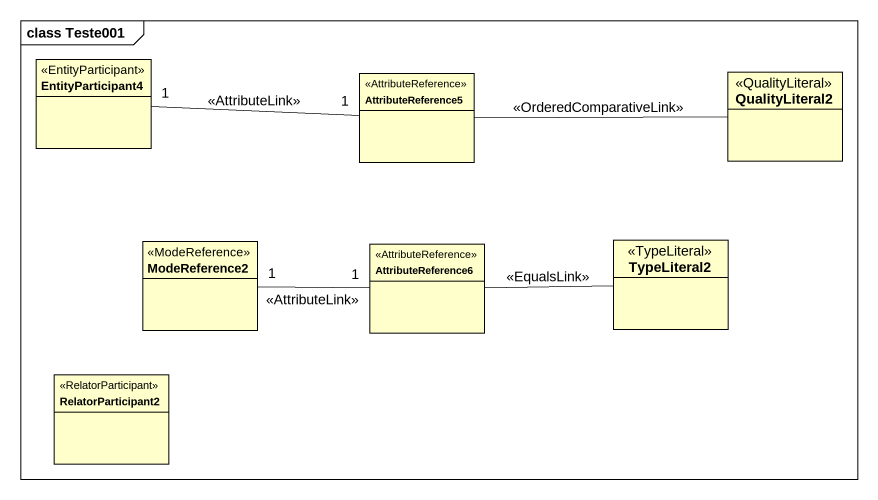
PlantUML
@startuml
mainframe class Teste001
hide circle
hide empty members
class EntityParticipant4 <<EntityParticipant>>
class AttributeReference5 <<AttributeReference>>
class QualityLiteral2 <<QualityLiteral>>
class ModeReference2 <<ModeReference>>
class AttributeReference6 <<AttributeReference>>
class TypeLiteral2 <<TypeLiteral>>
class RelatorParticipant2 <<RelatorParticipant>>
EntityParticipant4 "1" -right- "1" AttributeReference5 : <<AttributeLink>>
AttributeReference5 -right- QualityLiteral2 : <<OrderedComparativeLink>>
ModeReference2 "1" -right- "1" AttributeReference6 : <<AttributeLink>>
AttributeReference6 -right- TypeLiteral2 : <<EqualsLink>>
@enduml
